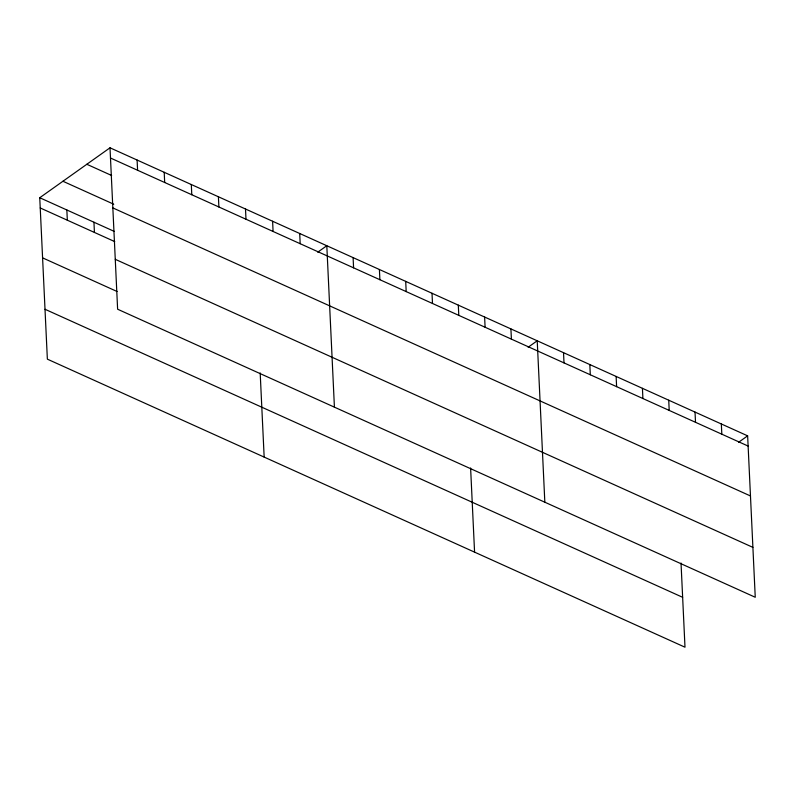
<?xml version="1.0" encoding="UTF-8"?>
<svg xmlns="http://www.w3.org/2000/svg" width="795" height="795" viewBox="0 0 795 795"><rect width="100%" height="100%" fill="white"/><g stroke="black" fill="none" stroke-linecap="round" stroke-linejoin="round"><path stroke-width="1.19" d="M681.027 563.039L684.992 647.2L47.362 359.151L39.75 197.736L110.008 147.8L747.638 435.849L755.25 597.264L117.62 309.215L110.008 147.8M317.732 252.184L326.805 245.734L334.417 407.149M528.148 347.236L537.221 340.787L544.833 502.202M738.565 442.298L747.638 435.849M110.485 158.016L748.115 446.065M86.824 164.277L111.658 175.496M62.934 181.26L113.745 204.216M112.84 207.912L750.47 495.961M39.75 197.736L114.271 231.405M40.227 207.962L114.758 241.62M115.265 259.319L752.895 547.367M42.582 257.858L117.104 291.517M45.007 309.265L682.637 597.303M721.333 423.964L721.82 434.179M695.029 412.078L695.516 422.304M668.734 400.203L669.211 410.419M642.43 388.318L642.907 398.534M616.125 376.433L616.612 386.658M589.82 364.557L590.307 374.773M563.526 352.672L564.003 362.888M510.917 328.911L511.404 339.127M484.612 317.026L485.099 327.242M470.61 467.977L474.575 552.147M458.308 305.141L458.795 315.367M432.013 293.266L432.49 303.481M405.708 281.38L406.185 291.596M379.404 269.495L379.891 279.721M353.099 257.62L353.586 267.835M299.705 233.492L300.182 243.707M272.606 221.248L273.083 231.474M260.184 372.925L264.159 457.095M245.506 209.006L245.983 219.231M218.406 196.763L218.883 206.988M191.307 184.52L191.784 194.745M164.207 172.286L164.684 182.502M137.108 160.043L137.585 170.259M93.949 222.222L94.426 232.448M66.85 209.979L67.327 220.205"/></g></svg>
